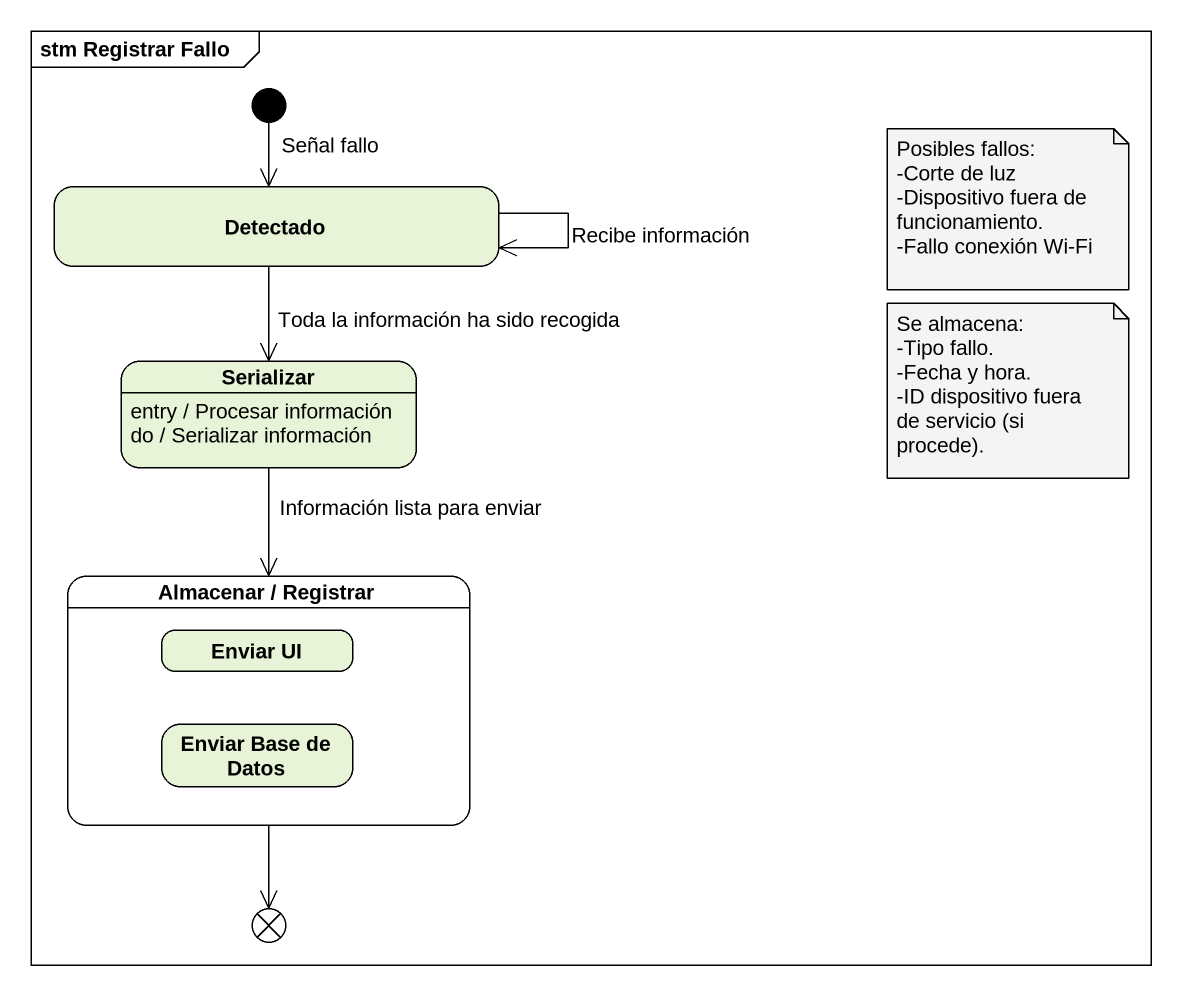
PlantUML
@startuml
mainframe stm Registrar Fallo
hide empty description
state Detectado
state Serializar
Serializar : entry / Procesar información
Serializar : do / Serializar información
state "Almacenar / Registrar" as Almacenar_Registrar {
  state "Enviar UI" as Enviar_UI
  state "Enviar Base de Datos" as Enviar_Base_de_Datos
}
state flowfinal1 <<end>>
[*] --> Detectado : Señal fallo
Detectado --> Detectado : Recibe información
Detectado --> Serializar : Toda la información ha sido recogida
Serializar --> Almacenar_Registrar : Información lista para enviar
Almacenar_Registrar --> flowfinal1
note as N1
  Posibles fallos:
  -Corte de luz
  -Dispositivo fuera de funcionamiento.
  -Fallo conexión Wi-Fi
end note
note as N2
  Se almacena:
  -Tipo fallo.
  -Fecha y hora.
  -ID dispositivo fuera de servicio (si procede).
end note
@enduml
